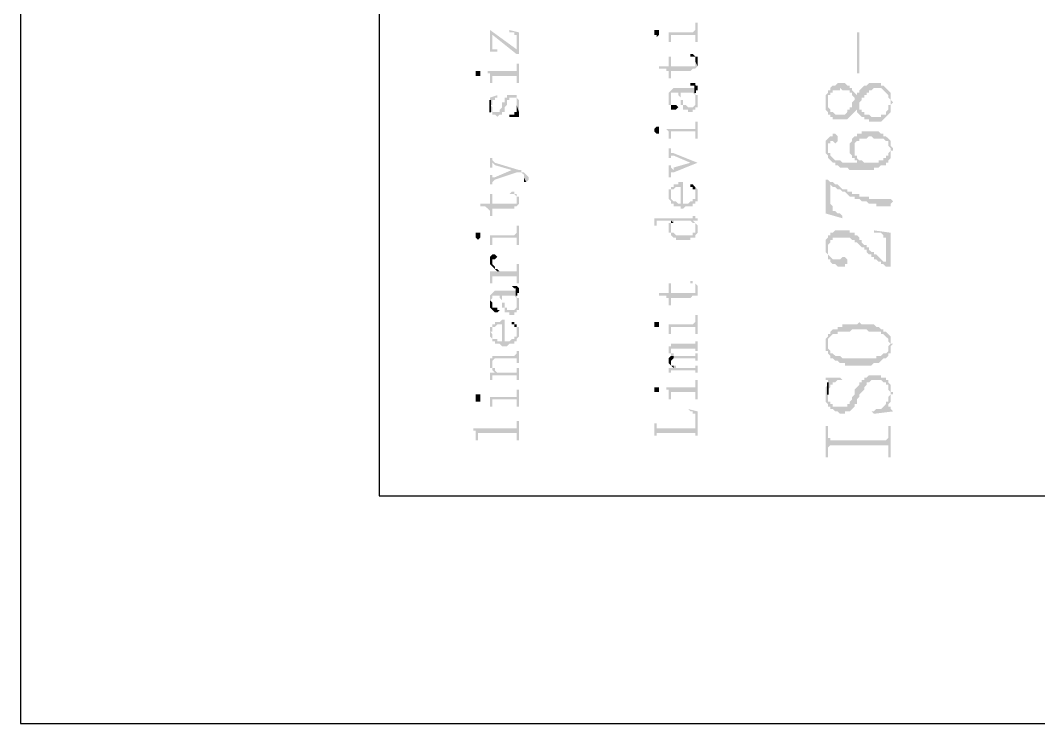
# Model space of a CAD drawing. Header units: inches. Extents: x 3613 to 8393, y -2205 to -794.
# Drawn here: x 3613.22 to 3632.26, y -1525.35 to -1512.2 of the extents above; entities that cross this region are included whole.
import ezdxf

# ---------------------------------------------------------------- set-up
doc = ezdxf.new("R2010")
doc.units = ezdxf.units.IN
doc.header["$MEASUREMENT"] = 0

msp = doc.modelspace()

# ---------------------------------------------------------------- hatches: boundary and pattern name
at = {"transparency": 33554559}
for points in [[(3625.298, -1512.43), (3625.343, -1512.43), (3625.343, -1512.475), (3625.343, -1512.52), (3625.343, -1512.565), (3625.343, -1512.611), (3625.389, -1512.611), (3625.389, -1512.52), (3625.389, -1512.475), (3625.84, -1512.475), (3625.84, -1512.611), (3625.885, -1512.611), (3625.885, -1512.25), (3625.84, -1512.25), (3625.84, -1512.385), (3625.84, -1512.385), (3625.795, -1512.43)], [(3622.004, -1512.385), (3622.049, -1512.475), (3622.5, -1512.836), (3622.5, -1512.746)], [(3622.004, -1512.385), (3622.004, -1512.791), (3622.184, -1512.791), (3622.139, -1512.791), (3622.139, -1512.746), (3622.049, -1512.746), (3622.049, -1512.701), (3622.049, -1512.475)], [(3622.365, -1512.385), (3622.365, -1512.43), (3622.455, -1512.43), (3622.455, -1512.475), (3622.5, -1512.475), (3622.5, -1512.52), (3622.5, -1512.836), (3622.545, -1512.836), (3622.545, -1512.43)], [(3625.073, -1512.43), (3625.073, -1512.475), (3625.118, -1512.475), (3625.118, -1512.52), (3625.118, -1512.52), (3625.163, -1512.475), (3625.163, -1512.43), (3625.163, -1512.385), (3625.073, -1512.385)], [(3628.909, -1513.197), (3628.909, -1512.43), (3628.864, -1512.43), (3628.864, -1513.197)], [(3625.163, -1513.062), (3625.163, -1513.107), (3625.298, -1513.107), (3625.298, -1513.152), (3625.343, -1513.152), (3625.343, -1513.197), (3625.343, -1513.288), (3625.389, -1513.288), (3625.389, -1513.152), (3625.75, -1513.152), (3625.795, -1513.107), (3625.84, -1513.107), (3625.885, -1513.062), (3625.84, -1512.972), (3625.84, -1513.017), (3625.84, -1513.062), (3625.389, -1513.062), (3625.389, -1512.881), (3625.343, -1512.881), (3625.343, -1513.062)], [(3625.75, -1512.881), (3625.84, -1512.881), (3625.84, -1512.926), (3625.84, -1512.972), (3625.84, -1512.972), (3625.885, -1513.062), (3625.885, -1512.972), (3625.885, -1512.926), (3625.885, -1512.881), (3625.84, -1512.881), (3625.795, -1512.836), (3625.75, -1512.836)], [(3621.959, -1513.152), (3621.959, -1513.197), (3622.004, -1513.197), (3622.004, -1513.242), (3622.004, -1513.288), (3622.004, -1513.378), (3622.049, -1513.378), (3622.049, -1513.242), (3622.5, -1513.242), (3622.5, -1513.378), (3622.545, -1513.378), (3622.545, -1513.017), (3622.5, -1513.017), (3622.5, -1513.152), (3622.455, -1513.152)], [(3621.733, -1513.197), (3621.733, -1513.242), (3621.823, -1513.242), (3621.823, -1513.197), (3621.823, -1513.152), (3621.733, -1513.152)], [(3625.343, -1513.649), (3625.343, -1513.694), (3625.343, -1513.739), (3625.343, -1513.784), (3625.389, -1513.784), (3625.389, -1513.649), (3625.389, -1513.603), (3625.389, -1513.558), (3625.524, -1513.558), (3625.524, -1513.603), (3625.524, -1513.603), (3625.569, -1513.649), (3625.569, -1513.694), (3625.569, -1513.558), (3625.795, -1513.558), (3625.84, -1513.603), (3625.84, -1513.649), (3625.84, -1513.694), (3625.84, -1513.739), (3625.885, -1513.603), (3625.84, -1513.603), (3625.84, -1513.558), (3625.84, -1513.468), (3625.434, -1513.468), (3625.389, -1513.513), (3625.389, -1513.513), (3625.343, -1513.558), (3625.343, -1513.603)], [(3625.75, -1513.378), (3625.75, -1513.423), (3625.84, -1513.423), (3625.84, -1513.513), (3625.885, -1513.513), (3625.885, -1513.468), (3625.885, -1513.423), (3625.84, -1513.423), (3625.84, -1513.378), (3625.795, -1513.378)], [(3628.277, -1513.739), (3628.277, -1513.874), (3628.322, -1513.919), (3628.322, -1513.965), (3628.367, -1513.965), (3628.367, -1514.01), (3628.412, -1514.01), (3628.412, -1514.055), (3628.683, -1514.055), (3628.728, -1514.01), (3628.728, -1514.01), (3628.774, -1513.965), (3628.774, -1513.965), (3628.819, -1513.919), (3628.819, -1513.919), (3628.864, -1513.874), (3628.864, -1513.919), (3628.909, -1513.829), (3628.909, -1513.784), (3628.909, -1513.739), (3628.954, -1513.694), (3628.954, -1513.649), (3628.999, -1513.649), (3628.999, -1513.603), (3629.044, -1513.603), (3629.044, -1513.558), (3629.089, -1513.558), (3629.089, -1513.513), (3629.135, -1513.513), (3629.18, -1513.468), (3629.315, -1513.468), (3629.36, -1513.513), (3629.36, -1513.513), (3629.405, -1513.558), (3629.405, -1513.558), (3629.451, -1513.603), (3629.451, -1513.649), (3629.496, -1513.694), (3629.496, -1513.919), (3629.496, -1513.829), (3629.496, -1513.784), (3629.541, -1513.739), (3629.496, -1513.694), (3629.496, -1513.603), (3629.496, -1513.558), (3629.451, -1513.513), (3629.451, -1513.513), (3629.405, -1513.468), (3629.405, -1513.468), (3629.36, -1513.423), (3629.315, -1513.423), (3629.315, -1513.378), (3629.089, -1513.378), (3629.044, -1513.423), (3628.999, -1513.423), (3628.954, -1513.468), (3628.954, -1513.468), (3628.909, -1513.513), (3628.909, -1513.558), (3628.864, -1513.558), (3628.864, -1513.603), (3628.864, -1513.603), (3628.819, -1513.558), (3628.819, -1513.694), (3628.819, -1513.694), (3628.774, -1513.739), (3628.774, -1513.829), (3628.728, -1513.829), (3628.728, -1513.874), (3628.683, -1513.874), (3628.683, -1513.919), (3628.638, -1513.965), (3628.458, -1513.965), (3628.412, -1513.919), (3628.367, -1513.919), (3628.367, -1513.874), (3628.367, -1513.874), (3628.322, -1513.829), (3628.322, -1513.784), (3628.322, -1513.558), (3628.322, -1513.558), (3628.277, -1513.603), (3628.277, -1513.694)], [(3628.322, -1513.558), (3628.322, -1513.739), (3628.322, -1513.603), (3628.367, -1513.603), (3628.367, -1513.558), (3628.412, -1513.558), (3628.412, -1513.513), (3628.548, -1513.513), (3628.548, -1513.468), (3628.593, -1513.513), (3628.728, -1513.513), (3628.728, -1513.558), (3628.774, -1513.558), (3628.774, -1513.603), (3628.819, -1513.649), (3628.819, -1513.558), (3628.819, -1513.558), (3628.774, -1513.513), (3628.774, -1513.468), (3628.728, -1513.468), (3628.728, -1513.423), (3628.683, -1513.423), (3628.638, -1513.378), (3628.503, -1513.378), (3628.458, -1513.423), (3628.412, -1513.423), (3628.367, -1513.468), (3628.367, -1513.513), (3628.322, -1513.513)], [(3622.004, -1513.919), (3622.049, -1513.919), (3622.049, -1513.965), (3622.094, -1513.965), (3622.139, -1514.01), (3622.139, -1514.01), (3622.184, -1513.965), (3622.229, -1513.965), (3622.229, -1513.919), (3622.274, -1513.919), (3622.274, -1513.874), (3622.274, -1513.829), (3622.274, -1513.829), (3622.32, -1513.784), (3622.32, -1513.739), (3622.32, -1513.694), (3622.365, -1513.694), (3622.365, -1513.649), (3622.5, -1513.649), (3622.5, -1513.694), (3622.5, -1513.739), (3622.5, -1513.784), (3622.545, -1513.919), (3622.545, -1513.874), (3622.545, -1513.829), (3622.545, -1513.784), (3622.545, -1513.739), (3622.545, -1513.694), (3622.545, -1513.694), (3622.5, -1513.649), (3622.5, -1513.603), (3622.32, -1513.603), (3622.32, -1513.649), (3622.274, -1513.649), (3622.274, -1513.694), (3622.274, -1513.739), (3622.229, -1513.739), (3622.229, -1513.784), (3622.229, -1513.829), (3622.229, -1513.829), (3622.184, -1513.874), (3622.184, -1513.919), (3622.049, -1513.919), (3622.049, -1513.874), (3622.049, -1513.829), (3622.004, -1513.784)], [(3622.004, -1513.649), (3622.004, -1513.919), (3622.004, -1513.784), (3622.049, -1513.784), (3622.049, -1513.739), (3622.049, -1513.694), (3622.094, -1513.694), (3622.094, -1513.649), (3622.139, -1513.649), (3622.139, -1513.603)], [(3625.389, -1513.784), (3625.389, -1513.829), (3625.389, -1513.874), (3625.479, -1513.874), (3625.524, -1513.829), (3625.524, -1513.829), (3625.479, -1513.784), (3625.389, -1513.784), (3625.389, -1513.739), (3625.389, -1513.649)], [(3625.569, -1513.694), (3625.569, -1513.739), (3625.569, -1513.784), (3625.614, -1513.784), (3625.614, -1513.829), (3625.614, -1513.874), (3625.705, -1513.874), (3625.705, -1513.919), (3625.795, -1513.919), (3625.795, -1513.874), (3625.84, -1513.874), (3625.84, -1513.829), (3625.885, -1513.829), (3625.885, -1513.784), (3625.885, -1513.739), (3625.885, -1513.694), (3625.885, -1513.649), (3625.885, -1513.603), (3625.84, -1513.739), (3625.84, -1513.784), (3625.84, -1513.784), (3625.795, -1513.829), (3625.705, -1513.829), (3625.659, -1513.784), (3625.614, -1513.784), (3625.614, -1513.739), (3625.614, -1513.694), (3625.569, -1513.694), (3625.569, -1513.649), (3625.569, -1513.558), (3625.569, -1513.558)], [(3622.365, -1513.965), (3622.365, -1514.01), (3622.545, -1514.01), (3622.545, -1513.965), (3622.545, -1513.919), (3622.5, -1513.784), (3622.5, -1513.829), (3622.5, -1513.874), (3622.5, -1513.919), (3622.455, -1513.919), (3622.455, -1513.965), (3622.41, -1513.965)], [(3628.864, -1513.919), (3628.909, -1513.965), (3628.909, -1513.965), (3628.954, -1514.01), (3628.999, -1514.01), (3628.999, -1514.055), (3629.089, -1514.055), (3629.089, -1514.1), (3629.315, -1514.1), (3629.36, -1514.055), (3629.36, -1514.055), (3629.405, -1514.01), (3629.405, -1514.01), (3629.451, -1513.965), (3629.451, -1513.965), (3629.496, -1513.919), (3629.496, -1513.739), (3629.496, -1513.784), (3629.451, -1513.784), (3629.451, -1513.874), (3629.405, -1513.919), (3629.405, -1513.965), (3629.315, -1513.965), (3629.315, -1514.01), (3629.135, -1514.01), (3629.089, -1513.965), (3628.999, -1513.965), (3628.999, -1513.919), (3628.954, -1513.919), (3628.954, -1513.874), (3628.909, -1513.874), (3628.909, -1513.829)], [(3625.073, -1514.28), (3625.073, -1514.28), (3625.118, -1514.326), (3625.163, -1514.326), (3625.163, -1514.28), (3625.163, -1514.235), (3625.163, -1514.19), (3625.118, -1514.19), (3625.073, -1514.235), (3625.073, -1514.235)], [(3625.298, -1514.235), (3625.298, -1514.235), (3625.343, -1514.28), (3625.343, -1514.326), (3625.343, -1514.371), (3625.343, -1514.416), (3625.389, -1514.416), (3625.389, -1514.326), (3625.389, -1514.28), (3625.84, -1514.28), (3625.84, -1514.326), (3625.84, -1514.416), (3625.885, -1514.416), (3625.885, -1514.1), (3625.84, -1514.1), (3625.84, -1514.19), (3625.84, -1514.235), (3625.795, -1514.235)], [(3628.277, -1514.551), (3628.277, -1514.642), (3628.277, -1514.687), (3628.322, -1514.732), (3628.322, -1514.777), (3628.367, -1514.822), (3628.367, -1514.822), (3628.412, -1514.867), (3628.458, -1514.867), (3628.458, -1514.912), (3628.503, -1514.912), (3628.548, -1514.957), (3628.683, -1514.957), (3628.728, -1515.003), (3629.18, -1515.003), (3629.18, -1514.957), (3629.27, -1514.957), (3629.315, -1514.912), (3629.405, -1514.912), (3629.405, -1514.867), (3629.451, -1514.867), (3629.451, -1514.822), (3629.496, -1514.777), (3629.496, -1514.596), (3629.496, -1514.642), (3629.451, -1514.687), (3629.451, -1514.732), (3629.405, -1514.732), (3629.405, -1514.777), (3629.36, -1514.777), (3629.36, -1514.822), (3629.27, -1514.822), (3629.27, -1514.867), (3628.999, -1514.867), (3628.954, -1514.822), (3628.909, -1514.867), (3628.593, -1514.867), (3628.548, -1514.822), (3628.458, -1514.822), (3628.412, -1514.777), (3628.412, -1514.777), (3628.367, -1514.732), (3628.367, -1514.687), (3628.322, -1514.687), (3628.322, -1514.596), (3628.322, -1514.416), (3628.277, -1514.461), (3628.277, -1514.506), (3628.277, -1514.506)], [(3628.322, -1514.416), (3628.322, -1514.596), (3628.322, -1514.506), (3628.367, -1514.506), (3628.367, -1514.461), (3628.412, -1514.461), (3628.458, -1514.506), (3628.458, -1514.506), (3628.503, -1514.461), (3628.503, -1514.371), (3628.503, -1514.371), (3628.458, -1514.326), (3628.412, -1514.326), (3628.412, -1514.371), (3628.367, -1514.371)], [(3628.728, -1514.596), (3628.728, -1514.642), (3628.728, -1514.687), (3628.774, -1514.732), (3628.774, -1514.777), (3628.819, -1514.777), (3628.819, -1514.551), (3628.819, -1514.506), (3628.864, -1514.461), (3628.909, -1514.461), (3628.909, -1514.416), (3629.044, -1514.416), (3629.089, -1514.371), (3629.135, -1514.371), (3629.18, -1514.416), (3629.36, -1514.416), (3629.405, -1514.461), (3629.451, -1514.461), (3629.451, -1514.551), (3629.496, -1514.596), (3629.496, -1514.777), (3629.496, -1514.642), (3629.541, -1514.642), (3629.541, -1514.596), (3629.496, -1514.551), (3629.496, -1514.461), (3629.451, -1514.416), (3629.451, -1514.416), (3629.405, -1514.371), (3629.36, -1514.371), (3629.36, -1514.326), (3629.315, -1514.326), (3629.27, -1514.28), (3628.954, -1514.28), (3628.954, -1514.326), (3628.864, -1514.326), (3628.864, -1514.371), (3628.819, -1514.371), (3628.774, -1514.416), (3628.774, -1514.461), (3628.728, -1514.506), (3628.728, -1514.551)], [(3625.343, -1514.596), (3625.343, -1514.777), (3625.389, -1514.777), (3625.389, -1514.732), (3625.434, -1514.732), (3625.75, -1514.867), (3625.885, -1514.867), (3625.434, -1514.687), (3625.389, -1514.687), (3625.389, -1514.642), (3625.389, -1514.596)], [(3628.819, -1514.777), (3628.819, -1514.822), (3628.864, -1514.822), (3628.864, -1514.867), (3628.909, -1514.867), (3628.954, -1514.822), (3628.909, -1514.822), (3628.864, -1514.777), (3628.864, -1514.732), (3628.819, -1514.732), (3628.819, -1514.687), (3628.819, -1514.596)], [(3622.004, -1514.777), (3622.004, -1514.957), (3622.049, -1514.957), (3622.049, -1514.912), (3622.049, -1514.867), (3622.094, -1514.912), (3622.41, -1515.003), (3622.41, -1515.003), (3622.5, -1515.048), (3622.59, -1515.048), (3622.636, -1515.093), (3622.636, -1515.138), (3622.681, -1515.228), (3622.681, -1515.228), (3622.726, -1515.183), (3622.726, -1515.138), (3622.726, -1515.138), (3622.681, -1515.093), (3622.681, -1515.093), (3622.636, -1515.048), (3622.59, -1515.048), (3622.59, -1515.003), (3622.545, -1515.003), (3622.094, -1514.867), (3622.049, -1514.822), (3622.049, -1514.777), (3622.049, -1514.777)], [(3622.004, -1515.093), (3622.004, -1515.273), (3622.049, -1515.273), (3622.049, -1515.228), (3622.049, -1515.228), (3622.094, -1515.183), (3622.5, -1515.048), (3622.41, -1515.003), (3622.094, -1515.138), (3622.049, -1515.138), (3622.049, -1515.093), (3622.049, -1515.093)], [(3625.343, -1514.912), (3625.343, -1515.138), (3625.389, -1515.138), (3625.389, -1515.093), (3625.389, -1515.048), (3625.434, -1515.048), (3625.885, -1514.867), (3625.75, -1514.867), (3625.434, -1514.957), (3625.434, -1515.003), (3625.389, -1514.957), (3625.389, -1514.912)], [(3622.636, -1515.183), (3622.636, -1515.228), (3622.681, -1515.228), (3622.636, -1515.138)], [(3628.277, -1515.183), (3628.277, -1515.815), (3628.593, -1515.905), (3628.593, -1515.86), (3628.548, -1515.815), (3628.503, -1515.815), (3628.458, -1515.77), (3628.412, -1515.77), (3628.412, -1515.68), (3628.367, -1515.634), (3628.367, -1515.228), (3628.322, -1515.183)], [(3622.365, -1515.454), (3622.455, -1515.454), (3622.5, -1515.499), (3622.5, -1515.544), (3622.5, -1515.68), (3622.545, -1515.634), (3622.545, -1515.589), (3622.545, -1515.499), (3622.5, -1515.499), (3622.5, -1515.454), (3622.455, -1515.454), (3622.455, -1515.409), (3622.41, -1515.409)], [(3625.343, -1515.364), (3625.389, -1515.454), (3625.389, -1515.409), (3625.389, -1515.364), (3625.434, -1515.364), (3625.479, -1515.319), (3625.569, -1515.319), (3625.569, -1515.725), (3625.614, -1515.725), (3625.659, -1515.68), (3625.795, -1515.68), (3625.795, -1515.634), (3625.84, -1515.634), (3625.84, -1515.589), (3625.885, -1515.589), (3625.885, -1515.544), (3625.885, -1515.499), (3625.885, -1515.454), (3625.885, -1515.409), (3625.885, -1515.364), (3625.885, -1515.364), (3625.84, -1515.319), (3625.84, -1515.454), (3625.84, -1515.499), (3625.84, -1515.544), (3625.795, -1515.544), (3625.795, -1515.589), (3625.75, -1515.589), (3625.705, -1515.634), (3625.614, -1515.634), (3625.614, -1515.228), (3625.524, -1515.228), (3625.524, -1515.273), (3625.434, -1515.273), (3625.434, -1515.319), (3625.389, -1515.319), (3625.389, -1515.364)], [(3625.343, -1515.454), (3625.343, -1515.499), (3625.343, -1515.544), (3625.343, -1515.544), (3625.389, -1515.589), (3625.389, -1515.634), (3625.434, -1515.634), (3625.434, -1515.68), (3625.569, -1515.68), (3625.569, -1515.725), (3625.569, -1515.634), (3625.524, -1515.634), (3625.479, -1515.589), (3625.434, -1515.589), (3625.389, -1515.544), (3625.389, -1515.499), (3625.389, -1515.454), (3625.343, -1515.364), (3625.343, -1515.409)], [(3625.75, -1515.273), (3625.75, -1515.319), (3625.795, -1515.319), (3625.795, -1515.364), (3625.84, -1515.364), (3625.84, -1515.409), (3625.84, -1515.454), (3625.84, -1515.319), (3625.84, -1515.319), (3625.795, -1515.273)], [(3628.367, -1515.228), (3628.367, -1515.273), (3628.412, -1515.319), (3628.458, -1515.319), (3628.503, -1515.364), (3628.548, -1515.364), (3628.593, -1515.409), (3628.638, -1515.409), (3628.683, -1515.454), (3628.683, -1515.454), (3628.728, -1515.499), (3628.819, -1515.499), (3628.819, -1515.544), (3628.909, -1515.544), (3628.954, -1515.589), (3629.044, -1515.589), (3629.089, -1515.634), (3629.225, -1515.634), (3629.225, -1515.68), (3629.496, -1515.68), (3629.496, -1515.634), (3629.541, -1515.589), (3629.496, -1515.544), (3629.089, -1515.544), (3629.089, -1515.499), (3628.909, -1515.499), (3628.909, -1515.454), (3628.774, -1515.454), (3628.774, -1515.409), (3628.683, -1515.409), (3628.683, -1515.364), (3628.593, -1515.364), (3628.548, -1515.319), (3628.548, -1515.319), (3628.503, -1515.273), (3628.458, -1515.273), (3628.412, -1515.228)], [(3621.823, -1515.634), (3621.823, -1515.68), (3621.913, -1515.68), (3621.959, -1515.725), (3621.959, -1515.725), (3622.004, -1515.77), (3622.004, -1515.86), (3622.049, -1515.86), (3622.049, -1515.725), (3622.455, -1515.725), (3622.455, -1515.68), (3622.5, -1515.68), (3622.5, -1515.544), (3622.5, -1515.589), (3622.5, -1515.634), (3622.049, -1515.634), (3622.049, -1515.454), (3622.004, -1515.454), (3622.004, -1515.634)], [(3625.028, -1515.905), (3625.073, -1515.905), (3625.073, -1515.95), (3625.073, -1516.041), (3625.118, -1516.041), (3625.118, -1515.995), (3625.118, -1515.95), (3625.389, -1515.95), (3625.434, -1515.995), (3625.434, -1515.95), (3625.75, -1515.95), (3625.795, -1515.995), (3625.795, -1515.95), (3625.885, -1515.95), (3625.885, -1515.905), (3625.84, -1515.905), (3625.84, -1515.86), (3625.84, -1515.815), (3625.84, -1515.86), (3625.795, -1515.86), (3625.795, -1515.905)], [(3625.389, -1515.995), (3625.389, -1516.086), (3625.389, -1516.041), (3625.389, -1515.995), (3625.434, -1515.995), (3625.389, -1515.95), (3625.389, -1515.95)], [(3625.795, -1515.995), (3625.84, -1515.995), (3625.84, -1516.041), (3625.84, -1516.086), (3625.84, -1516.221), (3625.885, -1516.176), (3625.885, -1516.131), (3625.885, -1516.086), (3625.885, -1516.041), (3625.885, -1516.041), (3625.84, -1515.995), (3625.84, -1515.995), (3625.795, -1515.95), (3625.795, -1515.95)], [(3621.959, -1516.221), (3622.004, -1516.221), (3622.004, -1516.266), (3622.004, -1516.357), (3622.004, -1516.402), (3622.049, -1516.402), (3622.049, -1516.311), (3622.049, -1516.266), (3622.5, -1516.266), (3622.5, -1516.402), (3622.545, -1516.402), (3622.545, -1516.041), (3622.5, -1516.041), (3622.5, -1516.176), (3622.5, -1516.176), (3622.455, -1516.221)], [(3625.343, -1516.086), (3625.343, -1516.131), (3625.343, -1516.176), (3625.389, -1516.176), (3625.389, -1516.221), (3625.389, -1516.221), (3625.434, -1516.266), (3625.479, -1516.266), (3625.479, -1516.311), (3625.75, -1516.311), (3625.75, -1516.266), (3625.84, -1516.266), (3625.84, -1516.221), (3625.84, -1516.086), (3625.84, -1516.131), (3625.84, -1516.176), (3625.795, -1516.176), (3625.795, -1516.221), (3625.479, -1516.221), (3625.434, -1516.176), (3625.389, -1516.176), (3625.389, -1516.131), (3625.389, -1515.995), (3625.343, -1515.995), (3625.343, -1516.041)], [(3628.277, -1516.447), (3628.277, -1516.537), (3628.277, -1516.537), (3628.322, -1516.582), (3628.322, -1516.627), (3628.322, -1516.447), (3628.322, -1516.402), (3628.367, -1516.357), (3628.367, -1516.311), (3628.412, -1516.311), (3628.412, -1516.266), (3628.728, -1516.266), (3628.774, -1516.311), (3628.819, -1516.311), (3628.819, -1516.357), (3628.864, -1516.357), (3628.909, -1516.402), (3628.909, -1516.402), (3628.954, -1516.447), (3628.999, -1516.447), (3628.999, -1516.492), (3629.044, -1516.492), (3629.044, -1516.537), (3629.089, -1516.582), (3629.135, -1516.582), (3629.135, -1516.627), (3629.18, -1516.627), (3629.18, -1516.672), (3629.225, -1516.672), (3629.27, -1516.718), (3629.315, -1516.718), (3629.315, -1516.763), (3629.36, -1516.763), (3629.405, -1516.808), (3629.405, -1516.718), (3629.36, -1516.718), (3629.315, -1516.672), (3629.315, -1516.672), (3629.27, -1516.627), (3629.225, -1516.582), (3629.18, -1516.582), (3629.18, -1516.537), (3629.135, -1516.537), (3629.089, -1516.492), (3629.089, -1516.447), (3629.044, -1516.447), (3629.044, -1516.402), (3628.999, -1516.402), (3628.954, -1516.357), (3628.954, -1516.311), (3628.909, -1516.311), (3628.909, -1516.266), (3628.864, -1516.221), (3628.819, -1516.221), (3628.819, -1516.176), (3628.728, -1516.176), (3628.728, -1516.131), (3628.458, -1516.131), (3628.412, -1516.176), (3628.367, -1516.176), (3628.367, -1516.221), (3628.322, -1516.221), (3628.322, -1516.266), (3628.322, -1516.266), (3628.277, -1516.311), (3628.277, -1516.357), (3628.277, -1516.402)], [(3629.18, -1516.131), (3629.18, -1516.176), (3629.315, -1516.176), (3629.36, -1516.221), (3629.36, -1516.266), (3629.405, -1516.266), (3629.405, -1516.808), (3629.496, -1516.808), (3629.496, -1516.176)], [(3621.733, -1516.221), (3621.733, -1516.266), (3621.733, -1516.266), (3621.778, -1516.311), (3621.778, -1516.311), (3621.823, -1516.266), (3621.823, -1516.221), (3621.823, -1516.176), (3621.733, -1516.176)], [(3628.322, -1516.627), (3628.322, -1516.672), (3628.367, -1516.672), (3628.367, -1516.718), (3628.367, -1516.718), (3628.412, -1516.763), (3628.458, -1516.763), (3628.503, -1516.808), (3628.638, -1516.808), (3628.638, -1516.763), (3628.683, -1516.763), (3628.683, -1516.672), (3628.683, -1516.672), (3628.638, -1516.627), (3628.593, -1516.627), (3628.548, -1516.672), (3628.412, -1516.672), (3628.367, -1516.627), (3628.367, -1516.627), (3628.322, -1516.582), (3628.322, -1516.537), (3628.322, -1516.492)], [(3622.004, -1516.672), (3622.004, -1516.718), (3622.004, -1516.763), (3622.004, -1516.763), (3622.049, -1516.808), (3622.049, -1516.718), (3622.049, -1516.672), (3622.094, -1516.672), (3622.139, -1516.627), (3622.139, -1516.627), (3622.094, -1516.582), (3622.049, -1516.582), (3622.004, -1516.627)], [(3622.049, -1516.808), (3622.049, -1516.808), (3622.094, -1516.853), (3622.094, -1516.853), (3622.139, -1516.898), (3622.184, -1516.898), (3622.139, -1516.853), (3622.094, -1516.853), (3622.094, -1516.808), (3622.094, -1516.808), (3622.049, -1516.763), (3622.049, -1516.718), (3622.049, -1516.718)], [(3622.004, -1516.898), (3622.004, -1516.943), (3622.004, -1516.988), (3622.004, -1517.034), (3622.004, -1517.124), (3622.049, -1517.124), (3622.049, -1516.988), (3622.5, -1516.988), (3622.5, -1517.124), (3622.545, -1517.124), (3622.545, -1516.763), (3622.5, -1516.763), (3622.5, -1516.853), (3622.5, -1516.898), (3622.139, -1516.898)], [(3625.163, -1517.304), (3625.163, -1517.349), (3625.298, -1517.349), (3625.298, -1517.395), (3625.343, -1517.395), (3625.343, -1517.44), (3625.343, -1517.53), (3625.389, -1517.53), (3625.389, -1517.395), (3625.75, -1517.395), (3625.795, -1517.349), (3625.885, -1517.349), (3625.84, -1517.214), (3625.84, -1517.259), (3625.84, -1517.304), (3625.389, -1517.304), (3625.389, -1517.124), (3625.343, -1517.124), (3625.343, -1517.304)], [(3625.75, -1517.124), (3625.84, -1517.124), (3625.84, -1517.169), (3625.84, -1517.214), (3625.84, -1517.214), (3625.885, -1517.349), (3625.885, -1517.304), (3625.885, -1517.259), (3625.885, -1517.169), (3625.885, -1517.169), (3625.84, -1517.124), (3625.795, -1517.124), (3625.795, -1517.079), (3625.75, -1517.079)], [(3622.004, -1517.44), (3622.004, -1517.485), (3622.004, -1517.53), (3622.004, -1517.575), (3622.004, -1517.44), (3622.004, -1517.44), (3622.049, -1517.395), (3622.049, -1517.349), (3622.184, -1517.349), (3622.184, -1517.395), (3622.184, -1517.395), (3622.229, -1517.44), (3622.229, -1517.485), (3622.229, -1517.349), (3622.455, -1517.349), (3622.5, -1517.395), (3622.5, -1517.44), (3622.5, -1517.485), (3622.5, -1517.53), (3622.5, -1517.395), (3622.5, -1517.349), (3622.5, -1517.259), (3622.094, -1517.259), (3622.049, -1517.304), (3622.049, -1517.304), (3622.004, -1517.349), (3622.004, -1517.395)], [(3622.41, -1517.169), (3622.41, -1517.169), (3622.455, -1517.214), (3622.5, -1517.214), (3622.5, -1517.304), (3622.545, -1517.304), (3622.545, -1517.259), (3622.545, -1517.214), (3622.545, -1517.214), (3622.5, -1517.169), (3622.455, -1517.169)], [(3622.004, -1517.575), (3622.049, -1517.62), (3622.049, -1517.62), (3622.094, -1517.665), (3622.139, -1517.665), (3622.184, -1517.62), (3622.139, -1517.62), (3622.139, -1517.575), (3622.049, -1517.575), (3622.049, -1517.53), (3622.049, -1517.485), (3622.004, -1517.44)], [(3622.229, -1517.485), (3622.229, -1517.53), (3622.229, -1517.575), (3622.274, -1517.575), (3622.274, -1517.62), (3622.274, -1517.665), (3622.365, -1517.665), (3622.365, -1517.711), (3622.455, -1517.711), (3622.455, -1517.665), (3622.5, -1517.665), (3622.5, -1517.62), (3622.545, -1517.62), (3622.545, -1517.575), (3622.545, -1517.53), (3622.545, -1517.44), (3622.545, -1517.395), (3622.5, -1517.395), (3622.5, -1517.53), (3622.5, -1517.575), (3622.5, -1517.575), (3622.455, -1517.62), (3622.32, -1517.62), (3622.32, -1517.575), (3622.274, -1517.575), (3622.274, -1517.53), (3622.274, -1517.485), (3622.229, -1517.485), (3622.229, -1517.44), (3622.229, -1517.349), (3622.229, -1517.349)], [(3622.004, -1517.936), (3622.004, -1518.026), (3622.049, -1518.026), (3622.049, -1517.981), (3622.049, -1517.936), (3622.094, -1517.936), (3622.139, -1517.891), (3622.229, -1517.891), (3622.229, -1518.297), (3622.32, -1518.297), (3622.365, -1518.252), (3622.455, -1518.252), (3622.455, -1518.207), (3622.5, -1518.207), (3622.5, -1518.162), (3622.5, -1518.162), (3622.545, -1518.117), (3622.545, -1518.072), (3622.545, -1518.026), (3622.545, -1517.981), (3622.545, -1517.936), (3622.5, -1517.936), (3622.5, -1517.891), (3622.5, -1518.026), (3622.5, -1518.072), (3622.5, -1518.117), (3622.455, -1518.117), (3622.455, -1518.162), (3622.41, -1518.162), (3622.365, -1518.207), (3622.274, -1518.207), (3622.274, -1517.801), (3622.229, -1517.801), (3622.184, -1517.846), (3622.094, -1517.846), (3622.094, -1517.891), (3622.049, -1517.891), (3622.049, -1517.936)], [(3622.365, -1517.846), (3622.41, -1517.846), (3622.41, -1517.891), (3622.455, -1517.891), (3622.455, -1517.936), (3622.5, -1517.936), (3622.5, -1517.981), (3622.5, -1518.026), (3622.5, -1517.891), (3622.455, -1517.891), (3622.455, -1517.846), (3622.41, -1517.846)], [(3625.073, -1517.891), (3625.073, -1517.936), (3625.163, -1517.936), (3625.163, -1517.891), (3625.163, -1517.846), (3625.073, -1517.846)], [(3625.298, -1517.891), (3625.343, -1517.891), (3625.343, -1517.936), (3625.343, -1518.026), (3625.343, -1518.072), (3625.389, -1518.072), (3625.389, -1517.981), (3625.389, -1517.936), (3625.84, -1517.936), (3625.84, -1518.072), (3625.885, -1518.072), (3625.885, -1517.711), (3625.84, -1517.711), (3625.84, -1517.846), (3625.84, -1517.846), (3625.795, -1517.891)], [(3628.322, -1518.117), (3628.322, -1518.252), (3628.322, -1518.207), (3628.322, -1518.162), (3628.367, -1518.117), (3628.367, -1518.117), (3628.412, -1518.072), (3628.503, -1518.072), (3628.503, -1518.026), (3628.728, -1518.026), (3628.774, -1517.981), (3629.044, -1517.981), (3629.089, -1518.026), (3629.315, -1518.026), (3629.315, -1518.072), (3629.36, -1518.072), (3629.405, -1518.117), (3629.405, -1518.117), (3629.451, -1518.162), (3629.451, -1518.207), (3629.496, -1518.252), (3629.496, -1518.117), (3629.451, -1518.072), (3629.451, -1518.072), (3629.405, -1518.026), (3629.36, -1518.026), (3629.36, -1517.981), (3629.315, -1517.981), (3629.27, -1517.936), (3629.225, -1517.936), (3629.18, -1517.891), (3628.954, -1517.891), (3628.909, -1517.846), (3628.864, -1517.891), (3628.593, -1517.891), (3628.593, -1517.936), (3628.503, -1517.936), (3628.503, -1517.981), (3628.412, -1517.981), (3628.367, -1518.026), (3628.367, -1518.072), (3628.322, -1518.072)], [(3622.004, -1518.026), (3622.004, -1518.072), (3622.004, -1518.117), (3622.004, -1518.117), (3622.049, -1518.162), (3622.049, -1518.207), (3622.094, -1518.207), (3622.094, -1518.252), (3622.184, -1518.252), (3622.229, -1518.297), (3622.229, -1518.207), (3622.139, -1518.207), (3622.139, -1518.162), (3622.049, -1518.162), (3622.049, -1518.117), (3622.049, -1518.072), (3622.049, -1518.072), (3622.004, -1518.026), (3622.004, -1517.936), (3622.004, -1517.981)], [(3625.389, -1518.297), (3625.389, -1518.387), (3625.389, -1518.342), (3625.84, -1518.342), (3625.84, -1518.387), (3625.885, -1518.387), (3625.885, -1518.207), (3625.84, -1518.207), (3625.84, -1518.252), (3625.389, -1518.252)], [(3628.277, -1518.252), (3628.277, -1518.387), (3628.322, -1518.387), (3628.322, -1518.433), (3628.322, -1518.433), (3628.367, -1518.478), (3628.367, -1518.523), (3628.412, -1518.523), (3628.458, -1518.568), (3628.503, -1518.568), (3628.548, -1518.613), (3628.638, -1518.613), (3628.638, -1518.658), (3629.135, -1518.658), (3629.18, -1518.613), (3629.27, -1518.613), (3629.315, -1518.568), (3629.315, -1518.568), (3629.36, -1518.523), (3629.405, -1518.523), (3629.451, -1518.478), (3629.451, -1518.433), (3629.496, -1518.433), (3629.496, -1518.342), (3629.496, -1518.297), (3629.541, -1518.252), (3629.496, -1518.252), (3629.496, -1518.162), (3629.496, -1518.117), (3629.496, -1518.252), (3629.496, -1518.252), (3629.451, -1518.297), (3629.451, -1518.342), (3629.451, -1518.387), (3629.405, -1518.433), (3629.36, -1518.433), (3629.315, -1518.478), (3629.225, -1518.478), (3629.225, -1518.523), (3628.593, -1518.523), (3628.548, -1518.478), (3628.458, -1518.478), (3628.412, -1518.433), (3628.367, -1518.433), (3628.367, -1518.387), (3628.322, -1518.342), (3628.322, -1518.117), (3628.322, -1518.117), (3628.277, -1518.162)], [(3622.049, -1518.523), (3622.049, -1518.613), (3622.049, -1518.568), (3622.049, -1518.568), (3622.094, -1518.523), (3622.5, -1518.523), (3622.5, -1518.613), (3622.545, -1518.613), (3622.545, -1518.387), (3622.5, -1518.387), (3622.5, -1518.433), (3622.5, -1518.433), (3622.455, -1518.478), (3622.049, -1518.478)], [(3625.343, -1518.342), (3625.343, -1518.387), (3625.343, -1518.433), (3625.389, -1518.433), (3625.389, -1518.478), (3625.434, -1518.478), (3625.434, -1518.523), (3625.84, -1518.523), (3625.84, -1518.568), (3625.885, -1518.568), (3625.885, -1518.433), (3625.84, -1518.433), (3625.84, -1518.478), (3625.434, -1518.478), (3625.434, -1518.433), (3625.389, -1518.433), (3625.389, -1518.387), (3625.389, -1518.297), (3625.343, -1518.297)], [(3622.004, -1518.613), (3622.004, -1518.658), (3622.004, -1518.703), (3622.049, -1518.703), (3622.049, -1518.749), (3622.049, -1518.749), (3622.094, -1518.794), (3622.094, -1518.749), (3622.094, -1518.703), (3622.049, -1518.703), (3622.049, -1518.658), (3622.049, -1518.523), (3622.004, -1518.523), (3622.004, -1518.568), (3622.004, -1518.568)], [(3625.343, -1518.568), (3625.343, -1518.613), (3625.343, -1518.613), (3625.389, -1518.658), (3625.389, -1518.568), (3625.389, -1518.568), (3625.434, -1518.523), (3625.434, -1518.478), (3625.389, -1518.478), (3625.343, -1518.523), (3625.343, -1518.523)], [(3625.389, -1518.658), (3625.389, -1518.658), (3625.434, -1518.703), (3625.434, -1518.658), (3625.389, -1518.658), (3625.389, -1518.613), (3625.389, -1518.568)], [(3622.004, -1518.794), (3622.004, -1518.839), (3622.004, -1518.884), (3622.004, -1518.929), (3622.049, -1518.929), (3622.049, -1518.884), (3622.049, -1518.839), (3622.5, -1518.839), (3622.5, -1518.884), (3622.5, -1518.929), (3622.545, -1518.929), (3622.545, -1518.703), (3622.5, -1518.703), (3622.5, -1518.749), (3622.5, -1518.794), (3622.139, -1518.794), (3622.094, -1518.749), (3622.094, -1518.794)], [(3625.343, -1518.703), (3625.343, -1518.749), (3625.343, -1518.794), (3625.389, -1518.794), (3625.389, -1518.749), (3625.84, -1518.749), (3625.84, -1518.794), (3625.885, -1518.794), (3625.885, -1518.658), (3625.84, -1518.658), (3625.84, -1518.703), (3625.479, -1518.703), (3625.479, -1518.658), (3625.434, -1518.658), (3625.434, -1518.703)], [(3625.298, -1519.064), (3625.298, -1519.11), (3625.343, -1519.11), (3625.343, -1519.155), (3625.343, -1519.2), (3625.343, -1519.29), (3625.389, -1519.29), (3625.389, -1519.155), (3625.84, -1519.155), (3625.84, -1519.29), (3625.885, -1519.29), (3625.885, -1518.929), (3625.84, -1518.929), (3625.84, -1519.064), (3625.795, -1519.064)], [(3628.277, -1519.2), (3628.277, -1519.335), (3628.277, -1519.335), (3628.322, -1519.38), (3628.322, -1519.426), (3628.367, -1519.426), (3628.367, -1519.471), (3628.412, -1519.471), (3628.458, -1519.516), (3628.503, -1519.516), (3628.548, -1519.561), (3628.638, -1519.561), (3628.638, -1519.516), (3628.728, -1519.516), (3628.774, -1519.471), (3628.774, -1519.471), (3628.819, -1519.426), (3628.819, -1519.38), (3628.864, -1519.38), (3628.864, -1519.29), (3628.909, -1519.245), (3628.909, -1519.2), (3628.954, -1519.155), (3628.954, -1519.155), (3628.999, -1519.11), (3628.999, -1519.064), (3628.999, -1519.064), (3629.044, -1519.019), (3629.044, -1518.974), (3629.089, -1518.974), (3629.135, -1518.929), (3629.315, -1518.929), (3629.36, -1518.974), (3629.405, -1518.974), (3629.405, -1519.019), (3629.451, -1519.019), (3629.451, -1519.11), (3629.496, -1519.155), (3629.496, -1519.335), (3629.496, -1519.29), (3629.496, -1519.2), (3629.541, -1519.2), (3629.541, -1519.155), (3629.496, -1519.155), (3629.496, -1519.019), (3629.496, -1519.019), (3629.451, -1518.974), (3629.451, -1518.929), (3629.405, -1518.929), (3629.405, -1518.884), (3629.315, -1518.884), (3629.315, -1518.839), (3629.089, -1518.839), (3629.044, -1518.884), (3628.999, -1518.884), (3628.999, -1518.929), (3628.954, -1518.929), (3628.954, -1518.974), (3628.909, -1518.974), (3628.909, -1519.019), (3628.864, -1519.064), (3628.864, -1519.064), (3628.819, -1519.11), (3628.819, -1519.2), (3628.774, -1519.245), (3628.774, -1519.29), (3628.728, -1519.335), (3628.728, -1519.38), (3628.683, -1519.38), (3628.683, -1519.426), (3628.412, -1519.426), (3628.412, -1519.38), (3628.367, -1519.38), (3628.367, -1519.335), (3628.322, -1519.335), (3628.322, -1519.019), (3628.277, -1519.064), (3628.277, -1519.11), (3628.277, -1519.155)], [(3628.277, -1518.884), (3628.277, -1518.929), (3628.322, -1518.929), (3628.322, -1519.155), (3628.322, -1519.11), (3628.367, -1519.064), (3628.367, -1519.019), (3628.412, -1519.019), (3628.412, -1518.974), (3628.458, -1518.974), (3628.503, -1518.929), (3628.593, -1518.929), (3628.548, -1518.884)], [(3621.733, -1519.245), (3621.733, -1519.29), (3621.733, -1519.335), (3621.823, -1519.335), (3621.823, -1519.29), (3621.823, -1519.245), (3621.823, -1519.2), (3621.733, -1519.2)], [(3621.959, -1519.245), (3622.004, -1519.245), (3622.004, -1519.29), (3622.004, -1519.335), (3622.004, -1519.38), (3622.004, -1519.426), (3622.049, -1519.426), (3622.049, -1519.335), (3622.049, -1519.29), (3622.5, -1519.29), (3622.5, -1519.335), (3622.5, -1519.426), (3622.545, -1519.426), (3622.545, -1519.11), (3622.5, -1519.11), (3622.5, -1519.2), (3622.5, -1519.245), (3622.455, -1519.245)], [(3625.073, -1519.11), (3625.073, -1519.155), (3625.163, -1519.155), (3625.163, -1519.11), (3625.163, -1519.064), (3625.073, -1519.064)], [(3629.451, -1519.245), (3629.451, -1519.426), (3629.451, -1519.38), (3629.496, -1519.335), (3629.496, -1519.155), (3629.496, -1519.2)], [(3629.135, -1519.516), (3629.18, -1519.561), (3629.541, -1519.516), (3629.496, -1519.471), (3629.496, -1519.426), (3629.451, -1519.426), (3629.451, -1519.245), (3629.451, -1519.335), (3629.405, -1519.335), (3629.405, -1519.38), (3629.405, -1519.38), (3629.36, -1519.426), (3629.36, -1519.426), (3629.315, -1519.471), (3629.225, -1519.471), (3629.18, -1519.516)], [(3625.705, -1519.471), (3625.705, -1519.471), (3625.75, -1519.516), (3625.795, -1519.516), (3625.795, -1519.561), (3625.84, -1519.561), (3625.84, -1519.606), (3625.84, -1519.651), (3625.84, -1519.967), (3625.885, -1519.967), (3625.885, -1519.516)], [(3621.688, -1519.832), (3621.688, -1519.877), (3621.733, -1519.877), (3621.733, -1519.922), (3621.733, -1519.967), (3621.733, -1520.057), (3621.778, -1520.057), (3621.778, -1519.922), (3622.5, -1519.922), (3622.5, -1520.057), (3622.545, -1520.057), (3622.545, -1519.696), (3622.5, -1519.696), (3622.5, -1519.787), (3622.5, -1519.832), (3622.455, -1519.832)], [(3625.073, -1519.741), (3625.073, -1519.967), (3625.118, -1519.967), (3625.118, -1519.922), (3625.84, -1519.922), (3625.84, -1519.967), (3625.84, -1519.787), (3625.84, -1519.832), (3625.118, -1519.832), (3625.118, -1519.741)], [(3628.277, -1519.787), (3628.277, -1520.373), (3628.322, -1520.373), (3628.322, -1520.193), (3628.322, -1520.193), (3628.367, -1520.148), (3629.451, -1520.148), (3629.451, -1520.193), (3629.451, -1520.373), (3629.496, -1520.373), (3629.496, -1519.787), (3629.451, -1519.787), (3629.451, -1519.967), (3629.451, -1520.012), (3629.451, -1520.012), (3629.405, -1520.057), (3628.367, -1520.057), (3628.367, -1520.012), (3628.322, -1520.012), (3628.322, -1519.787)]]:
    msp.add_hatch(color=256, dxfattribs=at).paths.add_polyline_path(points)

# ---------------------------------------------------------------- linework, layer by layer
for p, q in [((3619.928, -1234.354), (3619.928, -1521.095)), ((3619.928, -1521.095), (4029.183, -1521.095))]:
    msp.add_line(p, q)
for points in [[(4033.221, -1525.354), (4033.221, -1228.354), (3613.221, -1228.354), (3613.221, -1525.354)], [(3625.84, -1513.468), (3625.84, -1513.558), (3625.84, -1513.423), (3625.84, -1513.468)], [(3622.004, -1513.829), (3622.004, -1513.874), (3622.004, -1513.919), (3622.004, -1513.694), (3622.004, -1513.739), (3622.004, -1513.784)], [(3622.5, -1517.259), (3622.5, -1517.349), (3622.5, -1517.214), (3622.5, -1517.259)], [(3628.322, -1519.019), (3628.322, -1519.2), (3628.322, -1519.155), (3628.322, -1518.974), (3628.322, -1518.974)]]:
    msp.add_lwpolyline(points, close=True)

doc.saveas('drawing.dxf')
